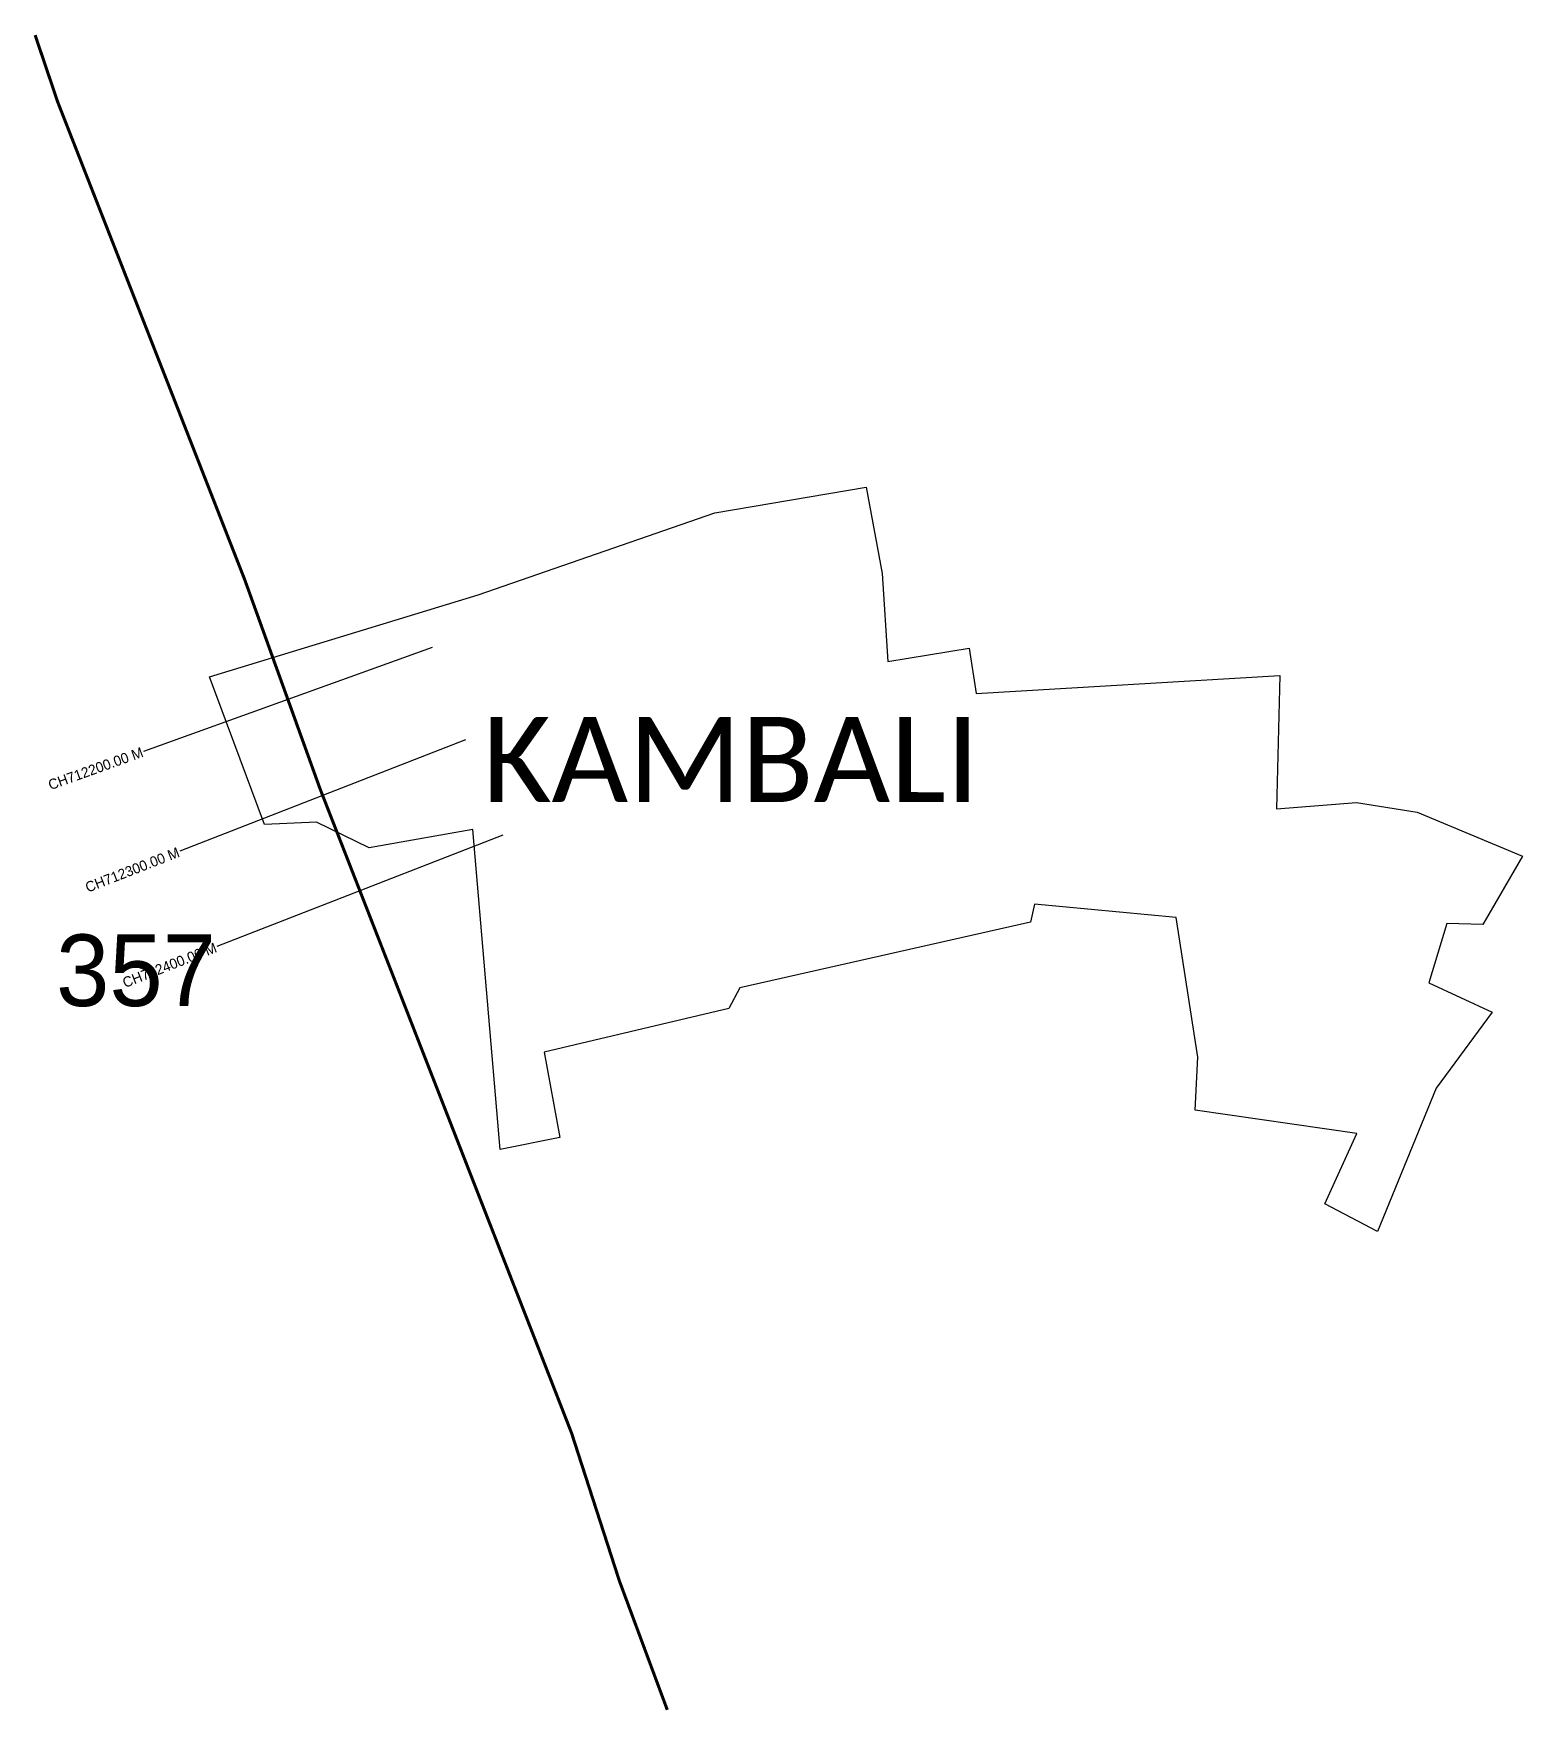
# Model space of a CAD drawing. Header units: metres. Extents: x 353356 to 354812, y 1750415 to 1752056.
import ezdxf
from ezdxf.enums import TextEntityAlignment as Align

# ---------------------------------------------------------------- set-up
doc = ezdxf.new("R2010")
doc.units = ezdxf.units.M
for name, color, linetype in [('CS', 134, 'Continuous'), ('CSMark', 6, 'Continuous'), ('NATURALLY PROTECTED', 3, 'Continuous'), ('village', 3, 'Continuous'), ('VILLAGE NAME', 250, 'Continuous')]:
    doc.layers.add(name, color=color, linetype=linetype)

msp = doc.modelspace()

# ---------------------------------------------------------------- linework, layer by layer
at = {"color": 6}
msp.add_lwpolyline([(354720.2, 1751127.6), (354782.2, 1751098.8)], dxfattribs=at)
at = {"layer": 'CS'}
for p, q in [((353746.2, 1751455.5), (353463.9, 1751353.9)), ((353778.8, 1751365.3), (353499.3, 1751256.2)), ((353815.2, 1751272.1), (353535.7, 1751163))]:
    msp.add_line(p, q, dxfattribs=at)
at = {"layer": 'NATURALLY PROTECTED', "const_width": 3, "flags": 128}
msp.add_lwpolyline([(353358, 1752054.1), (353380.2, 1751988.4), (353449.5, 1751811.4), (353497.2, 1751689.6), (353563, 1751521.4), (353636.5, 1751317.3), (353714.9, 1751116.5), (353799.1, 1750900.7), (353847.7, 1750776.3), (353882.3, 1750687.6), (353929.1, 1750542.9), (353975.9, 1750416.9)], dxfattribs=at)
at = {"layer": 'village', "color": 6}
for points in [[(354649.9, 1750980.2, 0), (354491.7, 1751003, 0), (354494.5, 1751055, 0), (354473.3, 1751191.4, 0), (354334.7, 1751204.4, 0), (354330.9, 1751186.9, 0), (354046.8, 1751122.7, 0), (354036.1, 1751102.6, 0), (353855.7, 1751059.9, 0), (353870.8, 1750976.3, 0), (353812.4, 1750964.8, 0), (353785.9, 1751277.4, 0), (353684.6, 1751259.7, 0), (353632.9, 1751284.8, 0), (353582.1, 1751282.5, 0), (353528.3, 1751426.8, 0), (353791.1, 1751506.9, 0), (354022.5, 1751587.2, 0), (354170.3, 1751612, 0), (354185.9, 1751527.9, 0), (354191.4, 1751441.9, 0), (354271.1, 1751454.8, 0), (354277.8, 1751410.4, 0), (354574.6, 1751428.1, 0), (354571.2, 1751297.6, 0), (354649.7, 1751303.9, 0), (354708.7, 1751294.5, 0), (354811.7, 1751251.6, 0), (354773, 1751184.6, 0), (354737.8, 1751185.5, 0), (354720.2, 1751127.6, 0)], [(354782.2, 1751098.8, 0), (354727.4, 1751024.7, 0), (354670.2, 1750884.6, 0), (354618.5, 1750911.7, 0), (354649.9, 1750980.2, 0)]]:
    msp.add_polyline3d(points, dxfattribs=at)

# ---------------------------------------------------------------- texts
at = {"insert": (353378.5, 1751174.9), "char_height": 70, "attachment_point": 1}
msp.add_mtext_dynamic_manual_height_columns('357', width=95.172, gutter_width=1, heights=[0], dxfattribs=at)
at = {"layer": 'CSMark'}
for s, rotation, p in [('CH712200.00 M', 19.798, (353463, 1751353.6)), ('CH712300.00 M', 21.3229, (353498.4, 1751255.8)), ('CH712400.00 M', 21.3229, (353534.8, 1751162.6))]:
    msp.add_text(s, height=10, rotation=rotation, dxfattribs=at).set_placement(p, align=Align.MIDDLE_RIGHT)
at = {"layer": 'VILLAGE NAME', "insert": (353795.4, 1751387.6), "char_height": 83.12, "attachment_point": 1, "rotation": 359.9793}
msp.add_mtext_dynamic_manual_height_columns('{\\fCalibri|b0|i0|c0|p34;KAMBALI}', width=820.213, gutter_width=415.6, heights=[0], dxfattribs=at)

doc.saveas('drawing.dxf')
